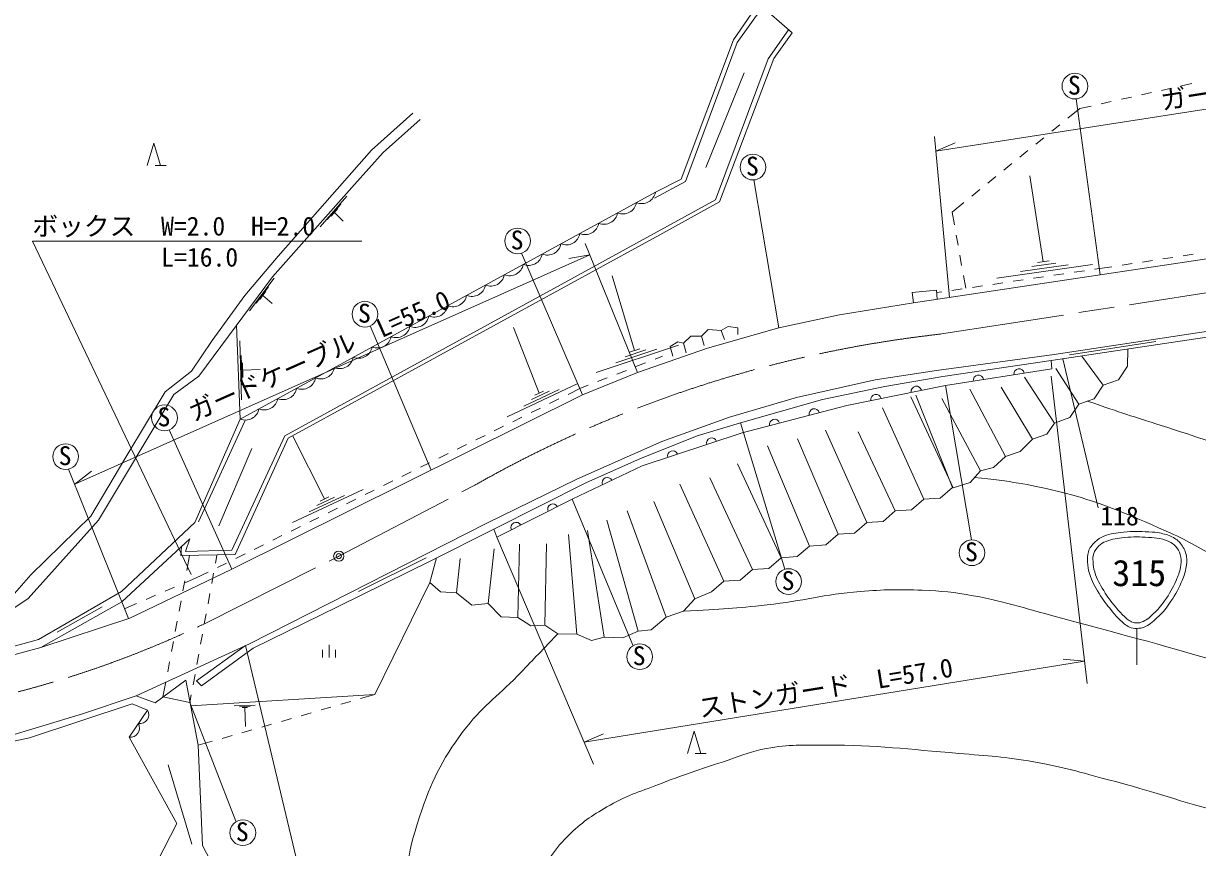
# Model space of a CAD drawing. Units: millimetres, scale not verified. Extents: x 40000 to 680000, y 20000 to 380000.
# Drawn here: x 331148 to 445224, y 239021 to 319064 of the extents above; entities that cross this region are included whole.
import ezdxf
from ezdxf.enums import TextEntityAlignment as Align

# ---------------------------------------------------------------- set-up
doc = ezdxf.new("R2010")
doc.units = ezdxf.units.MM
doc.header["$LTSCALE"] = 1000
doc.header["$PDMODE"] = 32
doc.header["$PDSIZE"] = 500
doc.linetypes.add('CHAIN', pattern=[18.5, 12, -1.5, 3.5, -1.5])
for name, color, linetype, lineweight in [('M-BGD', 7, 'Continuous', 13), ('M-BMK', 2, 'CHAIN', 13), ('M-BMK-SRVR', 3, 'Continuous', 13), ('M-STR-HTXT', 7, 'Continuous', 13), ('M-STR-STRC', 7, 'Continuous', 13)]:
    doc.layers.add(name, color=color, linetype=linetype, lineweight=lineweight)
doc.styles.add('ＭＳ ゴシック', font='')
doc.styles.get('ＭＳ ゴシック').set_extended_font_data('MS Gothic')

msp = doc.modelspace()

# ---------------------------------------------------------------- linework, layer by layer
at = {"layer": 'M-BGD'}
for p, q in [((402559, 320994), (405843, 318157)), ((397452, 305063), (401181, 314265)), ((441729, 312568), (442705, 312786)), ((443681, 313004), (444657, 313221)), ((433422, 311735), (435771, 294644)), ((435873, 311262), (436849, 311480)), ((437825, 311697), (438801, 311915)), ((439777, 312133), (440753, 312350)), ((432631, 309861), (433783, 310795)), ((433783, 310795), (434897, 311044)), ((431077, 308602), (431854, 309232)), ((343170, 305270), (343819, 307433)), ((343819, 307433), (344468, 305270)), ((429523, 307343), (430300, 307973)), ((427969, 306084), (428746, 306713)), ((345009, 305270), (343927, 305270)), ((426415, 304824), (427192, 305454)), ((402106, 303868), (404552, 289485)), ((424862, 303565), (425639, 304195)), ((430239, 295922), (428940, 304252)), ((352190, 280633), (392547, 302672)), ((423308, 302306), (424085, 302935)), ((359961, 299309), (362577, 302293)), ((360665, 300011), (361973, 301503)), ((421379, 300742), (422531, 301676)), ((361041, 300340), (361696, 301086)), ((361368, 300713), (362203, 299864)), ((421601, 299501), (421379, 300742)), ((421953, 297532), (421777, 298517)), ((379538, 296748), (385459, 282979)), ((443828, 296492), (444816, 296642)), ((422305, 295564), (422129, 296548)), ((435008, 295659), (425736, 294332)), ((432646, 295636), (428010, 294972)), ((431443, 295779), (429125, 295447)), ((430819, 296005), (429660, 295839)), ((437896, 295592), (438884, 295742)), ((439873, 295892), (440862, 296042)), ((441850, 296192), (442839, 296342)), ((353110, 291153), (355505, 294319)), ((390528, 287293), (388364, 294558)), ((422704, 293338), (422482, 294579)), ((429282, 294310), (430272, 294456)), ((431261, 294602), (432250, 294749)), ((433239, 294895), (434229, 295041)), ((435218, 295187), (435722, 295262)), ((435722, 295262), (436907, 295441)), ((353762, 291905), (354959, 293488)), ((421368, 293141), (422358, 293287)), ((423347, 293433), (424336, 293579)), ((425325, 293725), (426315, 293872)), ((427304, 294018), (428293, 294164)), ((354114, 292261), (354712, 293052)), ((354413, 292656), (355306, 291869)), ((419875, 292920), (420379, 292995)), ((352190, 280633), (351850, 289747)), ((364828, 289681), (370765, 275675)), ((381261, 283163), (378768, 289525)), ((395293, 288004), (396006, 288706)), ((396006, 288706), (397041, 288706)), ((397041, 288706), (397689, 289337)), ((397295, 287775), (397041, 288706)), ((397689, 289337), (398951, 289247)), ((398951, 289247), (399611, 289646)), ((399275, 288382), (398951, 289247)), ((399611, 289646), (400572, 289517)), ((400572, 289517), (400572, 288868)), ((352347, 282517), (352161, 288234)), ((394791, 287822), (386797, 285166)), ((393996, 287687), (394736, 288134)), ((394250, 286756), (393996, 287687)), ((394736, 288134), (395293, 288004)), ((395547, 287073), (395293, 288004)), ((432793, 286880), (441164, 288178)), ((352396, 283949), (352302, 286808)), ((392704, 287424), (388707, 286096)), ((391616, 287359), (389618, 286695)), ((391028, 287459), (390029, 287127)), ((392523, 286457), (393245, 286737)), ((433975, 286760), (436058, 283936)), ((438440, 287431), (438425, 285779)), ((352468, 284667), (352421, 286096)), ((352444, 285382), (354158, 285469)), ((388796, 285006), (389728, 285368)), ((390660, 285731), (391592, 286094)), ((431015, 286314), (431072, 285523)), ((431452, 285554), (433691, 282093)), ((438425, 285779), (437549, 284463)), ((385021, 284086), (378145, 280864)), ((386932, 284280), (387864, 284643)), ((428409, 284719), (431324, 280250)), ((437549, 284463), (436058, 283936)), ((383195, 283510), (379757, 281899)), ((382228, 283336), (380509, 282531)), ((381691, 283364), (380831, 282961)), ((384063, 283036), (385279, 283636)), ((385279, 283636), (386000, 283917)), ((417861, 282970), (421414, 273997)), ((423247, 268899), (420748, 283910)), ((423102, 283533), (426570, 277003)), ((426136, 283726), (429174, 278680)), ((436058, 283936), (435182, 282620)), ((382270, 282151), (383167, 282594)), ((421480, 273958), (417365, 282805)), ((420366, 282650), (424128, 275606)), ((433691, 282093), (432815, 280777)), ((435182, 282620), (433691, 282093)), ((378683, 280380), (379580, 280823)), ((380477, 281266), (381373, 281708)), ((414618, 281735), (418638, 272859)), ((432815, 280777), (431324, 280250)), ((345294, 279591), (351408, 266055)), ((348163, 270657), (352640, 280448)), ((376890, 279495), (377787, 279938)), ((405130, 266049), (400815, 280274)), ((409079, 279550), (413086, 270584)), ((431324, 280250), (430599, 279162)), ((360402, 272876), (357322, 278976)), ((375097, 278610), (375993, 279052)), ((406365, 278712), (410311, 269446)), ((412235, 279396), (415862, 271721)), ((429174, 278680), (427982, 277504)), ((430599, 279162), (429174, 278680)), ((350127, 270260), (353343, 277773)), ((371510, 276839), (372406, 277281)), ((373303, 277724), (374200, 278167)), ((403430, 278050), (407535, 268308)), ((427982, 277504), (426570, 277003)), ((369716, 275953), (370613, 276396)), ((400540, 276285), (404759, 267170)), ((426570, 277003), (425408, 275944)), ((367923, 275068), (368820, 275511)), ((424128, 275606), (423142, 274488)), ((425408, 275944), (424128, 275606)), ((364162, 273800), (357287, 270578)), ((366130, 274183), (367026, 274625)), ((394913, 274299), (399207, 264894)), ((397826, 274916), (401983, 266032)), ((421414, 273997), (420216, 272965)), ((423142, 274488), (421480, 273958)), ((362336, 273223), (358898, 271612)), ((361369, 273050), (359650, 272244)), ((360832, 273078), (359973, 272675)), ((362543, 272412), (363440, 272855)), ((364336, 273297), (365233, 273740)), ((390344, 258683), (384468, 272843)), ((418638, 272859), (417440, 271828)), ((420216, 272965), (418638, 272859)), ((360750, 271527), (361646, 271969)), ((393584, 261388), (389817, 271711)), ((392398, 272622), (396392, 263178)), ((415862, 271721), (414664, 270690)), ((417440, 271828), (415862, 271721)), ((358956, 270641), (359853, 271084)), ((387831, 270818), (390859, 260030)), ((413086, 270584), (411888, 269552)), ((414664, 270690), (413086, 270584)), ((355369, 268871), (356266, 269313)), ((357163, 269756), (358060, 270199)), ((377131, 269155), (376862, 269960)), ((384107, 269428), (384921, 259732)), ((385944, 269825), (387569, 259467)), ((410311, 269446), (409112, 268414)), ((411888, 269552), (410311, 269446)), ((353576, 267985), (354473, 268428)), ((379341, 268484), (379184, 261365)), ((381972, 268534), (381810, 260614)), ((407535, 268308), (406336, 267276)), ((409112, 268414), (407535, 268308)), ((347286, 267370), (347011, 265915)), ((349800, 266638), (349934, 267370)), ((351783, 267100), (352679, 267543)), ((363692, 263890), (370286, 267169)), ((370622, 264760), (371293, 267158)), ((373579, 267080), (373219, 263766)), ((376889, 268039), (376291, 262721)), ((404759, 267170), (403561, 266138)), ((406336, 267276), (404759, 267170)), ((349989, 266215), (350886, 266657)), ((401983, 266032), (400785, 265001)), ((403561, 266138), (401983, 266032)), ((346826, 264933), (346641, 263950)), ((346746, 264691), (347877, 265172)), ((347877, 265172), (349093, 265772)), ((349439, 264671), (349620, 265655)), ((371660, 263869), (370622, 264760)), ((399207, 264894), (398009, 263863)), ((400785, 265001), (399207, 264894)), ((344905, 263908), (345825, 264299)), ((349079, 262704), (349259, 263687)), ((373219, 263766), (371660, 263869)), ((374720, 262548), (373219, 263766)), ((398009, 263863), (396392, 263178)), ((334426, 259939), (338804, 262389)), ((341013, 262253), (342144, 262734)), ((343064, 263126), (343985, 263517)), ((346456, 262967), (346270, 261985)), ((376291, 262721), (374720, 262548)), ((377551, 261431), (376291, 262721)), ((396392, 263178), (395266, 261964)), ((348718, 260737), (348899, 261720)), ((379184, 261365), (377551, 261431)), ((380442, 260570), (379184, 261365)), ((393584, 261388), (392140, 260159)), ((395266, 261964), (393584, 261388)), ((346085, 261002), (345900, 260019)), ((381810, 260614), (380442, 260570)), ((383068, 259776), (381810, 260614)), ((392140, 260159), (390859, 260030)), ((345715, 259036), (345529, 258054)), ((348358, 258769), (348538, 259753)), ((384921, 259732), (383068, 259776)), ((386355, 259136), (384921, 259732)), ((387569, 259467), (386355, 259136)), ((389384, 259390), (387569, 259467)), ((390859, 260030), (389384, 259390)), ((342098, 253770), (353104, 258817)), ((360218, 257470), (360218, 258220)), ((360843, 257470), (360843, 258720)), ((361468, 257470), (361468, 258220)), ((345344, 257071), (345159, 256088)), ((347997, 256802), (348178, 257786)), ((347637, 254835), (347817, 255819)), ((344974, 255106), (344699, 253651)), ((344699, 253651), (347323, 253120)), ((347323, 253120), (347457, 253851)), ((363907, 253483), (365272, 253876)), ((341404, 249751), (343214, 252372)), ((351783, 241587), (347323, 253120)), ((351611, 252781), (353669, 252861)), ((352129, 252698), (353158, 252738)), ((352391, 252605), (352905, 252625)), ((352648, 252615), (352720, 250764)), ((360062, 252379), (361023, 252655)), ((361984, 252931), (362945, 253207)), ((354295, 250723), (355256, 250999)), ((356217, 251275), (357179, 251551)), ((358140, 251827), (359101, 252103)), ((350451, 249618), (351412, 249895)), ((352373, 250171), (353334, 250447)), ((395653, 248147), (396302, 250310)), ((396302, 250310), (396951, 248147)), ((348124, 248950), (349489, 249342)), ((397492, 248147), (396410, 248147)), ((347516, 239343), (345206, 247065))]:
    msp.add_line(p, q, dxfattribs=at)
for points in [[(402969, 320641), (400492, 317224), (395465, 303726), (392466, 302104)], [(392547, 302672), (395060, 303928), (400127, 317468), (402559, 320994)], [(405490, 318461), (403492, 315644), (398384, 301942), (384034, 294078), (356550, 278998), (351402, 267891), (346902, 267769), (347314, 269014)], [(346505, 268263), (346425, 267396), (351721, 267477), (356863, 278797), (392988, 298549), (398762, 301729), (404047, 315654), (405843, 318157)], [(368990, 310352), (364976, 306744), (355896, 296448), (352653, 292637), (349491, 288259), (347465, 285300), (344911, 283273), (341100, 276949), (337695, 271193), (331878, 265498), (329142, 262397), (326336, 261009)], [(332824, 258456), (341477, 261312), (351408, 266055), (385459, 282979), (390810, 285168), (397620, 287539), (404552, 289485), (410450, 290762), (417625, 291917), (474823, 300511), (530460, 308902), (541371, 310389), (544452, 310605), (550208, 310713), (555746, 309983)], [(324702, 259845), (327094, 260209), (331594, 263209), (338444, 270830), (345762, 283020), (348194, 284803), (355329, 294451), (363314, 303420), (366112, 306541), (369679, 309744)], [(353104, 258817), (376089, 270491), (384906, 274808), (393175, 278457), (399742, 280828), (406269, 282733), (413889, 284436), (419848, 285368), (431280, 286909), (526359, 301289)], [(348432, 254736), (353476, 258375), (361710, 262447), (370808, 266915), (376862, 269960), (385856, 274477), (391045, 276788), (396599, 279017), (400815, 280274), (408800, 282544), (414840, 283801), (420475, 284774), (431015, 286314), (455844, 290050), (477017, 293205), (490563, 295259), (502941, 297110), (514778, 299016), (526290, 300597)], [(123849, 293178), (142346, 289122), (205951, 274792), (246037, 265671), (263002, 261871), (282453, 257540), (288858, 256054), (294993, 255324), (301181, 254919), (308356, 255000), (315288, 255527), (319869, 256216), (328219, 258040), (332597, 259216), (340664, 263877), (347799, 270607), (352190, 280633)], [(123711, 292581), (205883, 274181), (282058, 256950), (287963, 255727), (295773, 254754), (305935, 254403), (314447, 254862), (322095, 255970), (327771, 257105), (332824, 258456), (340697, 262870), (347314, 269014)], [(417625, 291917), (417507, 292919), (419849, 293172), (419943, 292265)], [(122138, 285782), (268321, 253101), (284343, 249392), (290505, 248216), (297599, 247284), (303842, 246959), (310966, 247122), (316966, 247649), (323411, 248581), (329167, 249675), (336869, 252006), (342098, 253770)], [(431072, 285523), (420748, 283910), (411141, 281964), (400966, 279289), (391278, 276086), (384468, 272843), (377131, 269155)], [(347388, 252780), (365272, 253876), (370622, 264760)], [(348432, 254736), (347963, 255222), (352727, 258644)], [(342098, 253770), (343929, 253085), (346908, 255274), (348124, 248950)], [(267765, 252686), (278598, 250210), (284301, 248913), (289489, 247738), (295043, 246927), (303718, 246278), (315919, 246765), (321959, 247616), (331729, 249683), (341701, 252967), (343214, 252372)], [(341404, 249751), (346057, 241350), (344172, 237701), (347152, 236850), (350070, 228033)], [(354691, 227425), (348550, 239221), (348124, 248950)]]:
    msp.add_lwpolyline(points, dxfattribs=at)
for centre in [(433308, 312980), (402027, 305115), (379164, 297940), (364327, 290826), (344849, 280759), (335242, 276989), (423310, 267650), (405494, 264853), (391022, 257557), (352461, 240460)]:
    msp.add_circle(centre, 1250, dxfattribs=at)
for centre, radius, start, end in [((391226, 302910), 1342, 247.50207, 349.77652), ((389391, 301908), 1342, 247.50207, 349.77652), ((387557, 300906), 1342, 247.50207, 349.77652), ((385723, 299905), 1342, 247.50207, 349.77652), ((383888, 298903), 1342, 247.50207, 349.77652), ((380220, 296899), 1342, 247.50207, 349.77652), ((382054, 297901), 1342, 247.50207, 349.77652), ((378385, 295898), 1342, 247.50207, 349.77652), ((376551, 294896), 1342, 247.50207, 349.77652), ((374716, 293894), 1342, 247.50207, 349.77652), ((372882, 292892), 1342, 247.50207, 349.77652), ((371048, 291890), 1342, 247.50207, 349.77652), ((369213, 290889), 1342, 247.50207, 349.77652), ((365544, 288885), 1342, 247.50207, 349.77652), ((367379, 289887), 1342, 247.50207, 349.77652), ((363710, 287883), 1342, 247.50207, 349.77652), ((361876, 286882), 1342, 247.50207, 349.77652), ((360041, 285880), 1342, 247.50207, 349.77652), ((427886, 285025), 500, 8.87761, 188.87761), ((358207, 284878), 1342, 247.50207, 349.77652), ((423934, 284408), 500, 8.87761, 188.87761), ((356373, 283876), 1342, 247.50207, 349.77652), ((413985, 282540), 500, 11.44934, 191.44934), ((417905, 283334), 500, 11.44934, 191.44934), ((354538, 282874), 1342, 247.50207, 349.77652), ((352704, 281873), 1342, 247.50207, 349.77652), ((407988, 281135), 500, 14.73233, 194.73233), ((404120, 280118), 500, 14.73233, 194.73233), ((398021, 278315), 500, 18.29099, 198.29099), ((394223, 277060), 500, 18.29099, 198.29099), ((387873, 274465), 500, 25.46335, 205.46335), ((382586, 271897), 500, 26.69153, 206.69153), ((379012, 270101), 500, 26.69153, 206.69153), ((342445, 251935), 884, 261.12839, 29.60426), ((341540, 250625), 884, 261.12839, 29.60426)]:
    msp.add_arc(centre, radius, start, end, dxfattribs=at)
for points, knots in [([(434518, 282386), (437964, 281203), (438879, 280900), (441696, 280016), (445291, 278888), (447262, 278044), (450962, 277330), (454274, 276691), (456183, 276546), (459556, 276479), (462177, 276427), (463666, 276572), (466244, 277047), (468054, 277380), (469058, 277667), (470785, 278303), (473518, 279311), (475025, 279972), (477595, 281344), (480134, 282699), (481398, 283733), (483878, 285195), (486029, 286462), (486733, 286860), (489428, 288363)], [0, 0, 0, 0, 1, 1, 1, 2, 2, 2, 3, 3, 3, 4, 4, 4, 5, 5, 5, 6, 6, 6, 7, 7, 7, 8, 8, 8, 8]), ([(423562, 274964), (427292, 274565), (428497, 274363), (431589, 273625), (435873, 272601), (438138, 271505), (442182, 269760), (444211, 268885), (445236, 268160), (447209, 267166), (449144, 266190), (450134, 265403), (452195, 264733), (454313, 264046), (455565, 263733), (457789, 263639), (459597, 263562), (460639, 263595), (462410, 263963), (465308, 264566), (466805, 265378), (469626, 266274), (471950, 267012), (473269, 267375), (475585, 268139), (479113, 269302), (480968, 270368), (484584, 271219), (487287, 271856), (488863, 272000), (491638, 272111), (493729, 272195), (494941, 272263), (496988, 271827), (500221, 271140), (501849, 270084), (504853, 268706), (508368, 267094), (510130, 265775), (513609, 264085), (515495, 263168), (516506, 262507), (518514, 261896), (520274, 261360), (521335, 261204), (523175, 261207), (525477, 261210), (526806, 261482), (528972, 262261), (532508, 263532), (534108, 265086), (537363, 266963), (539977, 268470), (541167, 269889), (544011, 270895), (546173, 271660), (547451, 272509), (549727, 272233), (550651, 272121), (551097, 272064), (552048, 271697)], [0, 0, 0, 0, 1, 1, 1, 2, 2, 2, 3, 3, 3, 4, 4, 4, 5, 5, 5, 6, 6, 6, 7, 7, 7, 8, 8, 8, 9, 9, 9, 10, 10, 10, 11, 11, 11, 12, 12, 12, 13, 13, 13, 14, 14, 14, 15, 15, 15, 16, 16, 16, 17, 17, 17, 18, 18, 18, 19, 19, 19, 20, 20, 20, 20]), ([(395266, 261964), (399158, 262182), (400233, 262253), (403402, 262592), (406949, 262971), (408886, 263605), (412442, 263889), (414794, 264077), (416124, 264106), (418482, 264011), (420423, 263932), (421518, 263842), (423427, 263484), (426881, 262835), (428747, 262156), (432143, 261254), (438559, 259551), (442153, 258593), (448520, 256714), (450277, 256195), (451178, 255594), (452979, 255255), (455661, 254748), (457188, 254557), (459911, 254363), (461665, 254238), (462658, 254046), (464410, 254201), (467074, 254436), (468583, 254672), (471139, 255457), (473691, 256241), (474935, 257194), (477463, 258052), (479908, 258881), (481291, 259351), (483827, 259835), (485841, 260220), (487011, 260406), (489057, 260281), (492060, 260098), (493706, 259536), (496597, 258700), (500253, 257643), (502240, 256847), (505798, 255498), (510006, 253903), (512194, 252585), (516419, 251039), (518262, 250364), (519257, 249759), (521202, 249498), (523353, 249211), (524596, 249220), (526756, 249417), (528884, 249612), (530052, 249930), (532147, 250350), (535123, 250945), (536715, 251685), (539728, 252052), (542307, 252366), (543782, 252394), (546376, 252255), (547849, 252176), (548378, 252142), (550137, 251914)], [0, 0, 0, 0, 1, 1, 1, 2, 2, 2, 3, 3, 3, 4, 4, 4, 5, 5, 5, 6, 6, 6, 7, 7, 7, 8, 8, 8, 9, 9, 9, 10, 10, 10, 11, 11, 11, 12, 12, 12, 13, 13, 13, 14, 14, 14, 15, 15, 15, 16, 16, 16, 17, 17, 17, 18, 18, 18, 19, 19, 19, 20, 20, 20, 21, 21, 21, 22, 22, 22, 22]), ([(368140, 231527), (368311, 236205), (368310, 238088), (369630, 242006), (370794, 245462), (371699, 247397), (373886, 250316), (375652, 252672), (377108, 253591), (379156, 255707), (380689, 257292), (381171, 257792), (383068, 259776)], [0, 0, 0, 0, 1, 1, 1, 2, 2, 2, 3, 3, 3, 4, 4, 4, 4]), ([(380924, 235631), (382185, 237873), (382642, 238810), (384289, 240374), (385630, 241648), (386526, 242226), (388140, 243131), (390015, 244182), (391204, 244499), (393207, 245279), (395675, 246240), (397096, 246678), (399612, 247509), (401058, 247986), (401841, 248385), (403341, 248644), (405576, 249028), (406870, 248971), (409138, 248968), (414183, 248961), (417001, 248570), (422029, 248157), (424887, 247922), (426500, 247837), (429325, 247347), (432197, 246848), (433760, 246336), (436582, 245603), (441059, 244441), (443483, 243477), (447972, 242360), (450747, 241671), (452298, 241208), (455134, 240847), (456716, 240646), (457629, 240516), (459215, 240685), (461448, 240924), (462665, 241324), (464836, 241901), (466998, 242476), (468176, 242913), (470308, 243590), (472356, 244240), (473005, 244454), (475538, 245293)], [0, 0, 0, 0, 1, 1, 1, 2, 2, 2, 3, 3, 3, 4, 4, 4, 5, 5, 5, 6, 6, 6, 7, 7, 7, 8, 8, 8, 9, 9, 9, 10, 10, 10, 11, 11, 11, 12, 12, 12, 13, 13, 13, 14, 14, 14, 15, 15, 15, 15])]:
    msp.add_open_spline(points, degree=3, knots=knots, dxfattribs=at)
at = {"layer": 'M-BMK'}
for p, q in [((420343, 288903), (455943, 294435)), ((361784, 267320), (374932, 274178)), ((348790, 260780), (361784, 267320))]:
    msp.add_line(p, q, dxfattribs=at)
for centre, radius, start, end in [((433333, 171457), 118162, 96.31131, 119.62009), ((305193, 351916), 101026, 255.96708, 295.56525)]:
    msp.add_arc(centre, radius, start, end, dxfattribs=at)
at = {"layer": 'M-BMK-SRVR'}
msp.add_circle((361784, 267320), 500, dxfattribs=at)
msp.add_point((361784, 267320), dxfattribs=at)
at = {"layer": 'M-STR-HTXT'}
for p, q in [((419793, 306656), (495977, 318557)), ((419658, 308080), (421137, 292445)), ((419793, 306656), (421692, 307459)), ((390810, 285168), (385729, 297690)), ((336125, 274311), (386173, 296595)), ((386173, 296595), (384143, 296238)), ((434495, 254941), (431019, 284817)), ((341360, 261256), (335538, 275775)), ((336125, 274311), (337749, 275582)), ((386535, 247112), (377131, 269155)), ((385622, 249252), (434239, 257138)), ((434239, 257138), (432185, 257312)), ((385622, 249252), (387516, 250066))]:
    msp.add_line(p, q, dxfattribs=at)
msp.add_lwpolyline([(364028, 297915), (332014, 297915), (347448, 265540)], dxfattribs=at)
at = {"layer": 'M-STR-STRC'}
for p, q in [((435581, 272001), (432141, 286484)), ((439336, 256768), (439336, 260305)), ((360391, 226572), (352727, 258644))]:
    msp.add_line(p, q, dxfattribs=at)
for points in [[(438034, 269649), (438989, 269753), (439534, 269724), (440494, 269676), (440961, 269652), (441227, 269647), (441683, 269543), (442174, 269432), (442466, 269376), (442900, 269120), (443246, 268916), (443432, 268760), (443667, 268433), (443942, 268049), (444058, 267787), (444142, 267322), (444226, 266865), (444173, 266590), (444090, 266133), (443988, 265577), (443869, 265274), (443640, 264758), (443260, 263899), (442992, 263436), (442450, 262669), (442049, 262100), (441803, 261787), (441287, 261320), (440819, 260898), (440547, 260636), (439965, 260395), (439800, 260326), (439693, 260325), (439515, 260315), (439226, 260300), (439048, 260272), (438775, 260368), (438313, 260531), (438113, 260760), (437744, 261082), (437364, 261414), (437191, 261644), (436871, 262034), (436361, 262657), (436068, 263008), (435655, 263700), (435226, 264418), (434980, 264832), (434729, 265630), (434595, 266059), (434562, 266318), (434544, 266767), (434529, 267150), (434498, 267383), (434624, 267745), (434770, 268168), (434939, 268385), (435258, 268697), (435547, 268980), (435756, 269100), (436131, 269253), (436834, 269539), (437279, 269567), (438034, 269649)], [(438142, 269132), (439045, 269228), (439560, 269194), (440467, 269147), (440898, 269125), (441145, 269120), (441566, 269025), (441994, 268928), (442248, 268879), (442626, 268656), (442898, 268496), (443043, 268374), (443227, 268118), (443448, 267809), (443541, 267598), (443609, 267225), (443679, 266842), (443635, 266612), (443565, 266228), (443473, 265720), (443364, 265444), (443155, 264973), (442791, 264151), (442535, 263708), (442017, 262975), (441642, 262444), (441412, 262151), (440930, 261715), (440515, 261340), (440274, 261108), (439758, 260895), (439659, 260854), (439595, 260852), (439488, 260847), (439280, 260836), (439153, 260816), (438957, 260885), (438570, 261021), (438402, 261213), (438093, 261483), (437739, 261792), (437578, 262006), (437280, 262369), (436789, 262969), (436508, 263307), (436110, 263972), (435706, 264648), (435474, 265039), (435238, 265790), (435120, 266167), (435092, 266394), (435076, 266789), (435064, 267093), (435039, 267278), (435139, 267566), (435254, 267897), (435386, 268067), (435636, 268312), (435866, 268537), (436034, 268634), (436333, 268755), (437002, 269027), (437424, 269056), (438142, 269132)]]:
    msp.add_open_spline(points, degree=3, knots=[0, 0, 0, 0, 1, 1, 1, 2, 2, 2, 3, 3, 3, 4, 4, 4, 5, 5, 5, 6, 6, 6, 7, 7, 7, 8, 8, 8, 9, 9, 9, 10, 10, 10, 11, 11, 11, 12, 12, 12, 13, 13, 13, 14, 14, 14, 15, 15, 15, 16, 16, 16, 17, 17, 17, 18, 18, 18, 19, 19, 19, 20, 20, 20, 21, 21, 21, 21], dxfattribs=at)

# ---------------------------------------------------------------- texts
at = {"layer": 'M-BGD', "style": 'ＭＳ ゴシック'}
for p in [(432629, 311606), (401348, 303742), (378485, 296567), (363649, 289453), (344171, 279386), (334563, 275616), (422631, 266277), (404815, 263480), (390344, 256183), (351783, 239087)]:
    msp.add_text('S', height=1833, dxfattribs=at).set_placement(p, align=Align.BOTTOM_LEFT)
at = {"layer": 'M-STR-HTXT', "style": 'ＭＳ ゴシック'}
for s, rotation, p in [('ガードケーブル\u3000L=78.0', 8.879, (441888, 310108)), ('ガードケーブル\u3000L=55.0', 24.001, (347911, 279861)), ('ストンガード\u3000L=57.0', 9.214, (397000, 251097))]:
    msp.add_text(s, height=1833, rotation=rotation, dxfattribs=at).set_placement(p, align=Align.BOTTOM_LEFT)
for s, p in [('ボックス\u3000W=2.0\u3000H=2.0', (332014, 297915)), ('L=16.0', (344529, 294897))]:
    msp.add_text(s, height=1833, dxfattribs=at).set_placement(p, align=Align.BOTTOM_LEFT)
at = {"layer": 'M-STR-STRC', "style": 'ＭＳ ゴシック'}
for s, height, p in [('118', 1833, (435778, 269758)), ('315', 2566, (436944, 263640))]:
    msp.add_text(s, height=height, dxfattribs=at).set_placement(p, align=Align.BOTTOM_LEFT)

doc.saveas('drawing.dxf')
